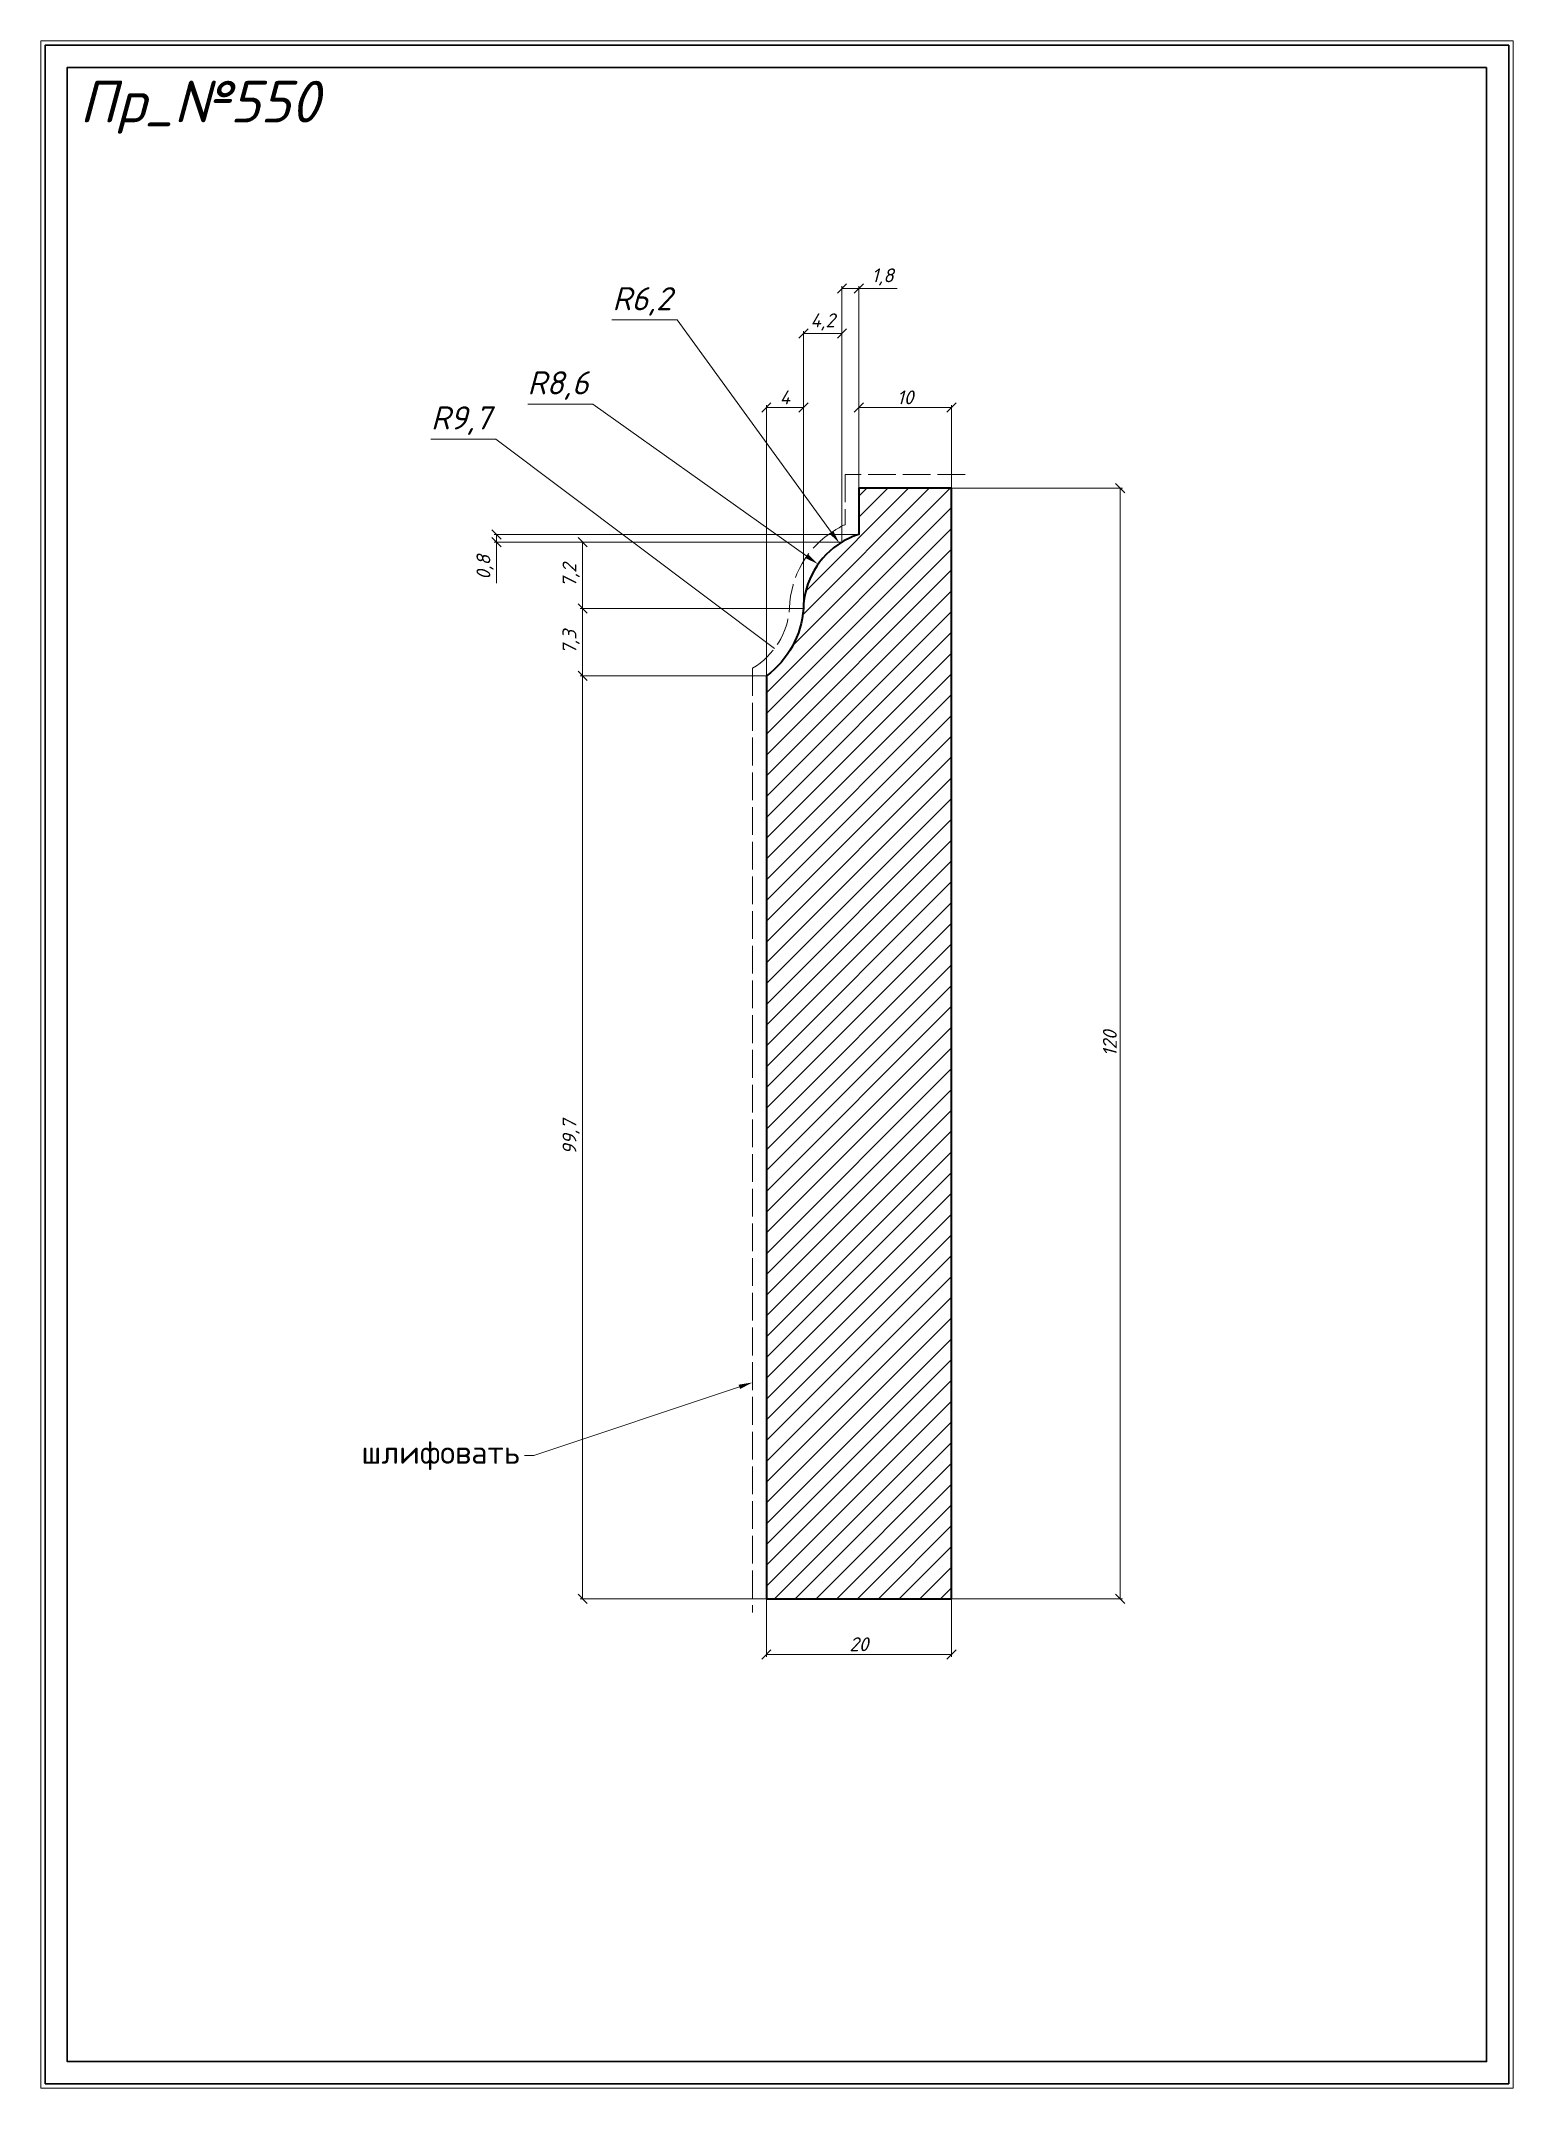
# Model space of a CAD drawing. Header units: millimetres. Extents: x 8705 to 8864, y -950 to -729.
import ezdxf
from ezdxf import colors
from ezdxf.entities.mleader import LeaderData, LeaderLine
from ezdxf.math import Vec2, Vec3

# ---------------------------------------------------------------- set-up
doc = ezdxf.new("R2010")
doc.units = ezdxf.units.MM
doc.linetypes.add('ACAD_ISO02W100', pattern=[15, 12, -3])
doc.layers.get('0').update_dxf_attribs({"lineweight": 13})
for name, color, linetype, lineweight in [('профили', 1, 'Continuous', 35), ('служебный слой ЛИНИИ ПУНКТИРНЫЕ', 7, 'ACAD_ISO02W100', 13), ('служебный слой НАДПИСИ', 7, 'Continuous', 13), ('служебный слой РАЗМЕРЫ', 7, 'Continuous', 9), ('служебный слой ШТАМП', 7, 'Continuous', 30), ('служебный слой ШТРИХОВКА', 7, 'Continuous', 5)]:
    doc.layers.add(name, color=color, linetype=linetype, lineweight=lineweight)
doc.styles.add('ЕСКД', font='isocpeur.ttf', dxfattribs={"oblique": 15})
doc.styles.add('ЕСКД штамп_текст', font='isocpeur.ttf')
doc.dimstyles.new('ЕСКД', dxfattribs={"dimtxt": 3.5, "dimasz": 2.5, "dimexe": 0.25, "dimexo": 0, "dimgap": 0.35, "dimtad": 1, "dimdec": 1, "dimzin": 9, "dimtxsty": 'ЕСКД', "dimblk": 'OBLIQUE', "dimcen": 0, "dimclrd": 256, "dimclre": 256, "dimclrt": 256, "dimadec": 1, "dimazin": 0, "dimtfac": 1, "dimtdec": 1, "dimtmove": 0, "dimatfit": 3, "dimldrblk": 'DOTSMALL', "dimfxl": 1, "dimlwd": -1, "dimlwe": -1, "dimarcsym": 0})
doc.dimstyles.new('ЕСКД$4', dxfattribs={"dimtxt": 3.5, "dimasz": 2.5, "dimexe": 0.25, "dimexo": 0, "dimgap": 0.35, "dimtad": 1, "dimtoh": 1, "dimdec": 1, "dimzin": 9, "dimtxsty": 'ЕСКД', "dimblk1": 'OBLIQUE', "dimsah": 1, "dimcen": 0, "dimse1": 1, "dimclrd": 256, "dimclre": 256, "dimclrt": 256, "dimadec": 1, "dimazin": 0, "dimtfac": 1, "dimtdec": 1, "dimtofl": 0, "dimtmove": 0, "dimatfit": 3, "dimldrblk": 'DOTSMALL', "dimfxl": 1, "dimlwd": -1, "dimlwe": -1, "dimarcsym": 2})

# ---------------------------------------------------------------- blocks, each defined once
blk = doc.blocks.new('*D15')
at = {"layer": 'Defpoints', "color": 0, "transparency": 16777216}
for p in [(8791.07, -783.13), (8794.75, -788.18)]:
    blk.add_point(p, dxfattribs=at)
at = {"layer": 'служебный слой РАЗМЕРЫ', "transparency": 16777216}
for p, q in [((8766.44, -758.95), (8773.48, -758.95)), ((8773.48, -758.95), (8790.19, -781.92))]:
    blk.add_line(p, q, dxfattribs=at)
blk.add_solid([(8790.39, -781.77), (8789.99, -782.06), (8791.07, -783.13)], dxfattribs=at)
at = {"layer": 'служебный слой РАЗМЕРЫ', "lineweight": 5, "transparency": 16777216, "insert": (8769.71, -756.95), "char_height": 2.5, "attachment_point": 5, "style": 'ЕСКД'}
blk.add_mtext('R6,2', dxfattribs=at)
blk = doc.blocks.new('_DotSmall')
at = {"color": 0, "linetype": 'ByBlock', "lineweight": -3, "const_width": 0.5}
blk.add_lwpolyline([(-0.0625, 0, 1), (0.0625, 0, 1)], format="xyb", close=True, dxfattribs=at)
blk = doc.blocks.new('_OBLIQUE')
at = {"color": 0, "linetype": 'ByBlock'}
blk.add_line((-0.5, -0.5), (0.5, 0.5), dxfattribs=at)
blk = doc.blocks.new('*D14')
at = {"layer": 'Defpoints', "color": 0, "transparency": 16777216}
for p in [(8788.73, -785.35), (8795.71, -790.32)]:
    blk.add_point(p, dxfattribs=at)
at = {"layer": 'служебный слой РАЗМЕРЫ', "transparency": 16777216}
for p, q in [((8757.35, -768.04), (8764.39, -768.04)), ((8764.39, -768.04), (8787.51, -784.48))]:
    blk.add_line(p, q, dxfattribs=at)
blk.add_solid([(8787.65, -784.28), (8787.36, -784.68), (8788.73, -785.35)], dxfattribs=at)
at = {"layer": 'служебный слой РАЗМЕРЫ', "lineweight": 5, "transparency": 16777216, "insert": (8760.62, -766.04), "char_height": 2.5, "attachment_point": 5, "style": 'ЕСКД'}
blk.add_mtext('R8,6', dxfattribs=at)
blk = doc.blocks.new('*D13')
at = {"layer": 'Defpoints', "color": 0, "transparency": 16777216}
for p in [(8769.66, -783.67), (8777.43, -789.52)]:
    blk.add_point(p, dxfattribs=at)
at = {"layer": 'служебный слой РАЗМЕРЫ', "transparency": 16777216}
for p, q in [((8746.87, -771.83), (8753.91, -771.83)), ((8753.91, -771.83), (8784.01, -794.47))]:
    blk.add_line(p, q, dxfattribs=at)
at = {"layer": 'служебный слой РАЗМЕРЫ', "lineweight": 5, "transparency": 16777216, "insert": (8750.14, -769.83), "char_height": 2.5, "attachment_point": 5, "style": 'ЕСКД'}
blk.add_mtext('R9,7', dxfattribs=at)
blk = doc.blocks.new('*D12')
at = {"layer": 'Defpoints', "color": 0, "transparency": 16777216}
for p in [(8793.14, -755.56), (8791.31, -782.97), (8793.14, -782.14)]:
    blk.add_point(p, dxfattribs=at)
at = {"layer": 'служебный слой РАЗМЕРЫ', "transparency": 16777216}
for p, q in [((8791.31, -782.97), (8791.31, -755.31)), ((8791.31, -755.56), (8793.14, -755.56)), ((8793.14, -782.14), (8793.14, -755.31)), ((8793.14, -755.56), (8797.27, -755.56))]:
    blk.add_line(p, q, dxfattribs=at)
at = {"layer": 'служебный слой РАЗМЕРЫ', "transparency": 16777216, "rotation": 180}
blk.add_blockref('_OBLIQUE', (8791.31, -755.56), dxfattribs=at)
at = {"layer": 'служебный слой РАЗМЕРЫ', "transparency": 16777216}
blk.add_blockref('_OBLIQUE', (8793.14, -755.56), dxfattribs=at)
at = {"layer": 'служебный слой РАЗМЕРЫ', "transparency": 16777216, "insert": (8795.71, -754.31), "char_height": 1.5, "attachment_point": 5, "style": 'ЕСКД'}
blk.add_mtext('1,8', dxfattribs=at)
blk = doc.blocks.new('*D11')
at = {"layer": 'Defpoints', "color": 0, "transparency": 16777216}
for p in [(8787.14, -760.42), (8791.31, -782.97), (8787.14, -790.14)]:
    blk.add_point(p, dxfattribs=at)
at = {"layer": 'служебный слой РАЗМЕРЫ', "transparency": 16777216}
for p, q in [((8787.14, -790.14), (8787.14, -760.17)), ((8791.31, -760.42), (8787.14, -760.42)), ((8791.31, -782.97), (8791.31, -760.17))]:
    blk.add_line(p, q, dxfattribs=at)
at = {"layer": 'служебный слой РАЗМЕРЫ', "transparency": 16777216, "rotation": 180}
blk.add_blockref('_OBLIQUE', (8787.14, -760.42), dxfattribs=at)
at = {"layer": 'служебный слой РАЗМЕРЫ', "transparency": 16777216}
blk.add_blockref('_OBLIQUE', (8791.31, -760.42), dxfattribs=at)
at = {"layer": 'служебный слой РАЗМЕРЫ', "transparency": 16777216, "insert": (8789.23, -759.17), "char_height": 1.5, "attachment_point": 5, "style": 'ЕСКД'}
blk.add_mtext('4,2', dxfattribs=at)
blk = doc.blocks.new('*D8')
at = {"layer": 'Defpoints', "color": 0, "transparency": 16777216}
for p in [(8753.98, -782.97), (8791.31, -782.97), (8793.14, -782.14)]:
    blk.add_point(p, dxfattribs=at)
at = {"layer": 'служебный слой РАЗМЕРЫ', "transparency": 16777216}
for p, q in [((8793.14, -782.14), (8753.73, -782.14)), ((8791.31, -782.97), (8753.73, -782.97)), ((8753.98, -782.14), (8753.98, -782.97)), ((8753.98, -782.97), (8753.98, -787.39))]:
    blk.add_line(p, q, dxfattribs=at)
for p, rotation in [((8753.98, -782.14), 90), ((8753.98, -782.97), 270)]:
    blk.add_blockref('_OBLIQUE', p, dxfattribs=dict(at, rotation=rotation))
at = {"layer": 'служебный слой РАЗМЕРЫ', "transparency": 16777216, "insert": (8752.73, -785.68), "char_height": 1.5, "attachment_point": 5, "rotation": 90, "style": 'ЕСКД'}
blk.add_mtext('0,8', dxfattribs=at)
blk = doc.blocks.new('*D7')
at = {"layer": 'Defpoints', "color": 0, "transparency": 16777216}
for p in [(8763.28, -782.97), (8791.31, -782.97), (8787.14, -790.14)]:
    blk.add_point(p, dxfattribs=at)
at = {"layer": 'служебный слой РАЗМЕРЫ', "transparency": 16777216}
for p, q in [((8791.31, -782.97), (8763.03, -782.97)), ((8763.28, -790.14), (8763.28, -782.97)), ((8787.14, -790.14), (8763.03, -790.14))]:
    blk.add_line(p, q, dxfattribs=at)
for p, rotation in [((8763.28, -782.97), 90), ((8763.28, -790.14), 270)]:
    blk.add_blockref('_OBLIQUE', p, dxfattribs=dict(at, rotation=rotation))
at = {"layer": 'служебный слой РАЗМЕРЫ', "transparency": 16777216, "insert": (8762.03, -786.56), "char_height": 1.5, "attachment_point": 5, "rotation": 90, "style": 'ЕСКД'}
blk.add_mtext('7,2', dxfattribs=at)
blk = doc.blocks.new('*D6')
at = {"layer": 'Defpoints', "color": 0, "transparency": 16777216}
for p in [(8763.28, -790.14), (8787.14, -790.14), (8783.14, -797.4)]:
    blk.add_point(p, dxfattribs=at)
at = {"layer": 'служебный слой РАЗМЕРЫ', "transparency": 16777216}
for p, q in [((8787.14, -790.14), (8763.03, -790.14)), ((8763.28, -797.4), (8763.28, -790.14)), ((8783.14, -797.4), (8763.03, -797.4))]:
    blk.add_line(p, q, dxfattribs=at)
for p, rotation in [((8763.28, -790.14), 90), ((8763.28, -797.4), 270)]:
    blk.add_blockref('_OBLIQUE', p, dxfattribs=dict(at, rotation=rotation))
at = {"layer": 'служебный слой РАЗМЕРЫ', "transparency": 16777216, "insert": (8762.03, -793.77), "char_height": 1.5, "attachment_point": 5, "rotation": 90, "style": 'ЕСКД'}
blk.add_mtext('7,3', dxfattribs=at)
blk = doc.blocks.new('*D5')
at = {"layer": 'Defpoints', "color": 0, "transparency": 16777216}
for p in [(8783.14, -797.4), (8763.28, -897.14), (8783.14, -897.14)]:
    blk.add_point(p, dxfattribs=at)
at = {"layer": 'служебный слой РАЗМЕРЫ', "transparency": 16777216}
for p, q in [((8783.14, -797.4), (8763.03, -797.4)), ((8763.28, -797.4), (8763.28, -897.14)), ((8783.14, -897.14), (8763.03, -897.14))]:
    blk.add_line(p, q, dxfattribs=at)
for p, rotation in [((8763.28, -797.4), 90), ((8763.28, -897.14), 270)]:
    blk.add_blockref('_OBLIQUE', p, dxfattribs=dict(at, rotation=rotation))
at = {"layer": 'служебный слой РАЗМЕРЫ', "transparency": 16777216, "insert": (8762.03, -847.27), "char_height": 1.5, "attachment_point": 5, "rotation": 90, "style": 'ЕСКД'}
blk.add_mtext('99,7', dxfattribs=at)
blk = doc.blocks.new('*D4')
at = {"layer": 'Defpoints', "color": 0, "transparency": 16777216}
for p in [(8783.14, -897.14), (8803.14, -897.14), (8783.14, -903.16)]:
    blk.add_point(p, dxfattribs=at)
at = {"layer": 'служебный слой РАЗМЕРЫ', "transparency": 16777216}
for p, q in [((8783.14, -897.14), (8783.14, -903.41)), ((8803.14, -897.14), (8803.14, -903.41)), ((8803.14, -903.16), (8783.14, -903.16))]:
    blk.add_line(p, q, dxfattribs=at)
at = {"layer": 'служебный слой РАЗМЕРЫ', "transparency": 16777216, "rotation": 180}
blk.add_blockref('_OBLIQUE', (8783.14, -903.16), dxfattribs=at)
at = {"layer": 'служебный слой РАЗМЕРЫ', "transparency": 16777216}
blk.add_blockref('_OBLIQUE', (8803.14, -903.16), dxfattribs=at)
at = {"layer": 'служебный слой РАЗМЕРЫ', "transparency": 16777216, "insert": (8793.14, -902.06), "char_height": 1.5, "attachment_point": 5, "style": 'ЕСКД'}
blk.add_mtext('20', dxfattribs=at)
blk = doc.blocks.new('*D3')
at = {"layer": 'Defpoints', "color": 0, "transparency": 16777216}
for p in [(8803.14, -777.14), (8803.14, -897.14), (8821.37, -897.14)]:
    blk.add_point(p, dxfattribs=at)
at = {"layer": 'служебный слой РАЗМЕРЫ', "transparency": 16777216}
for p, q in [((8803.14, -777.14), (8821.62, -777.14)), ((8821.37, -777.14), (8821.37, -897.14)), ((8803.14, -897.14), (8821.62, -897.14))]:
    blk.add_line(p, q, dxfattribs=at)
for p, rotation in [((8821.37, -777.14), 90), ((8821.37, -897.14), 270)]:
    blk.add_blockref('_OBLIQUE', p, dxfattribs=dict(at, rotation=rotation))
at = {"layer": 'служебный слой РАЗМЕРЫ', "transparency": 16777216, "insert": (8820.27, -837.14), "char_height": 1.5, "attachment_point": 5, "rotation": 90, "style": 'ЕСКД'}
blk.add_mtext('120', dxfattribs=at)

msp = doc.modelspace()

# ---------------------------------------------------------------- hatches: boundary and pattern name
at = {"layer": 'служебный слой ШТРИХОВКА'}
h = msp.add_hatch(dxfattribs=at)
h.set_pattern_fill('ANSI31', color=256, scale=0.5, style=0)
h.set_pattern_definition([(45, (8710.9463, -22.7948), (-1.122532, 1.122532), [])])
h.paths.add_polyline_path([(8803.14, -777.14), (8797.14, -777.14), (8793.14, -777.14), (8793.14, -782.14, 0.080995), (8791.31, -782.97, 0.258234), (8787.14, -790.14, -0.217762), (8783.3, -797.29, -0.010636), (8783.14, -797.4), (8783.14, -897.14), (8803.14, -897.14)])

# ---------------------------------------------------------------- linework, layer by layer
at = {"layer": 'профили', "ltscale": 10}
msp.add_lwpolyline([(8803.14, -777.14), (8793.14, -777.14), (8793.14, -777.14), (8793.14, -782.14, 0.080995), (8791.31, -782.97, 0.258234), (8787.14, -790.14, -0.223514), (8783.14, -797.4, -0.010636), (8783.14, -797.4), (8783.14, -897.14), (8803.14, -897.14)], format="xyb", close=True, dxfattribs=at)
at = {"layer": 'служебный слой ЛИНИИ ПУНКТИРНЫЕ', "ltscale": 0.25}
msp.add_lwpolyline([(8804.64, -775.64), (8791.64, -775.64), (8791.64, -781.08, 0.041618), (8790.51, -781.7, 0.256455), (8785.65, -790.08, -0.246337), (8781.64, -796.59), (8781.64, -898.64)], format="xyb", dxfattribs=at)
at = {"layer": 'служебный слой ШТАМП', "color": 6, "lineweight": 5, "ltscale": 100}
msp.add_lwpolyline([(8863.85, -728.8), (8704.73, -728.8), (8704.73, -950.02), (8863.85, -950.02)], close=True, dxfattribs=at)
at = {"layer": 'служебный слой ШТАМП', "ltscale": 100}
for points in [[(8863.39, -729.26), (8705.19, -729.26), (8705.19, -949.56), (8863.39, -949.56)], [(8860.99, -731.66), (8707.58, -731.66), (8707.58, -947.16), (8860.99, -947.16)]]:
    msp.add_lwpolyline(points, close=True, dxfattribs=at)

# ---------------------------------------------------------------- texts
at = {"layer": 'служебный слой НАДПИСИ', "style": 'ЕСКД', "oblique": 15}
msp.add_text('Пр_№550', height=4.5, dxfattribs=at).set_placement((8708.89, -737.61))

# ---------------------------------------------------------------- dimensions: what is measured, and where the dimension line sits
at = {"layer": 'служебный слой РАЗМЕРЫ'}
for base, p1, p2, picture, middle in [((8793.14, -755.56), (8791.31, -782.97), (8793.14, -782.14), '*D12', (8795.71, -754.31)), ((8787.14, -760.42), (8791.31, -782.97), (8787.14, -790.14), '*D11', (8789.23, -759.17)), ((8783.14, -903.16), (8803.14, -897.14), (8783.14, -897.14), '*D4', (8793.14, -902.06))]:
    dim = msp.add_linear_dim(base=base, p1=p1, p2=p2, dimstyle='ЕСКД', override={"dimtxt": 1.5, "dimasz": 1}, dxfattribs=at)
    dim.commit()
    dim.dimension.update_dxf_attribs({"geometry": picture, "text_midpoint": middle})
at = {"layer": 'служебный слой РАЗМЕРЫ', "lineweight": 5}
for center, mpoint, picture, middle in [((8794.75, -788.18), (8791.07, -783.13), '*D15', (8769.71, -758.95)), ((8795.71, -790.32), (8788.73, -785.35), '*D14', (8760.62, -768.04)), ((8777.43, -789.52), (8769.66, -783.67), '*D13', (8750.14, -771.83))]:
    dim = msp.add_radius_dim(center=center, mpoint=mpoint, dimstyle='ЕСКД$4', override={"dimtxt": 2.5, "dimasz": 1.5, "dimgap": 0.5}, dxfattribs=at)
    dim.commit()
    dim.dimension.update_dxf_attribs({"geometry": picture, "text_midpoint": middle, "dimtype": 132})
at = {"layer": 'служебный слой РАЗМЕРЫ'}
for base, p1, p2 in [((8787.14, -768.42), (8783.14, -797.4), (8787.14, -790.14)), ((8803.14, -768.42), (8793.14, -777.14), (8803.14, -777.14))]:
    msp.add_linear_dim(base=base, p1=p1, p2=p2, dimstyle='ЕСКД', override={"dimtxt": 1.5, "dimasz": 1}, dxfattribs=at).render()
for base, p1, p2, picture, middle in [((8821.37, -897.14), (8803.14, -777.14), (8803.14, -897.14), '*D3', (8820.27, -837.14)), ((8753.98, -782.97), (8793.14, -782.14), (8791.31, -782.97), '*D8', (8752.73, -785.68)), ((8763.28, -782.97), (8787.14, -790.14), (8791.31, -782.97), '*D7', (8762.03, -786.56)), ((8763.28, -790.14), (8783.14, -797.4), (8787.14, -790.14), '*D6', (8762.03, -793.77)), ((8763.28, -897.14), (8783.14, -797.4), (8783.14, -897.14), '*D5', (8762.03, -847.27))]:
    dim = msp.add_linear_dim(base=base, p1=p1, p2=p2, angle=90, dimstyle='ЕСКД', override={"dimtxt": 1.5, "dimasz": 1}, dxfattribs=at)
    dim.commit()
    dim.dimension.update_dxf_attribs({"geometry": picture, "text_midpoint": middle})

# ---------------------------------------------------------------- leaders
ml = msp.add_multileader_mtext('Standard', dxfattribs=at)
ml.set_content('\\A1;{\\fISOCPEUR|b1|i0|c204|p34;шлифовать}', color=256, style='ЕСКД штамп_текст')
ml.set_leader_properties(color=256, linetype='ByLayer', lineweight=-1)
ml.build(insert=Vec2(0, 0))
ml.multileader.update_dxf_attribs({"dogleg_length": 1, "arrow_head_size": 1.5})
ctx = ml.context
ctx.base_point, ctx.char_height, ctx.arrow_head_size, ctx.landing_gap_size, ctx.plane_origin = Vec3(8739.12, -881.67), 2.5, 1.5, 0.5, Vec3(8773.04, -893.09)
ctx.text_align_type = 2
notes = []
notes.append((ctx, [(0, (1, 1, 0), (8758.01, -881.67), (-1, 0), 1, [(0, [(8781.64, -873.77)], 0, [])])]))
ctx.mtext.insert, ctx.mtext.alignment, ctx.mtext.flow_direction = Vec3(8756.51, -880.06), 3, 5
for ctx, leaders in notes:
    for number, flags, end, landing, length, lines in leaders:
        leader = LeaderData()
        leader.index, (leader.has_last_leader_line, leader.has_dogleg_vector, leader.attachment_direction) = number, flags
        leader.last_leader_point, leader.dogleg_vector, leader.dogleg_length = Vec3(end), Vec3(landing), length
        for number, points, colour, breaks in lines:
            line = LeaderLine()
            line.index, line.vertices, line.color, line.breaks = number, Vec3.list(points), colors.encode_raw_color(colour), breaks
            leader.lines.append(line)
        ctx.leaders.append(leader)

doc.saveas('drawing.dxf')
